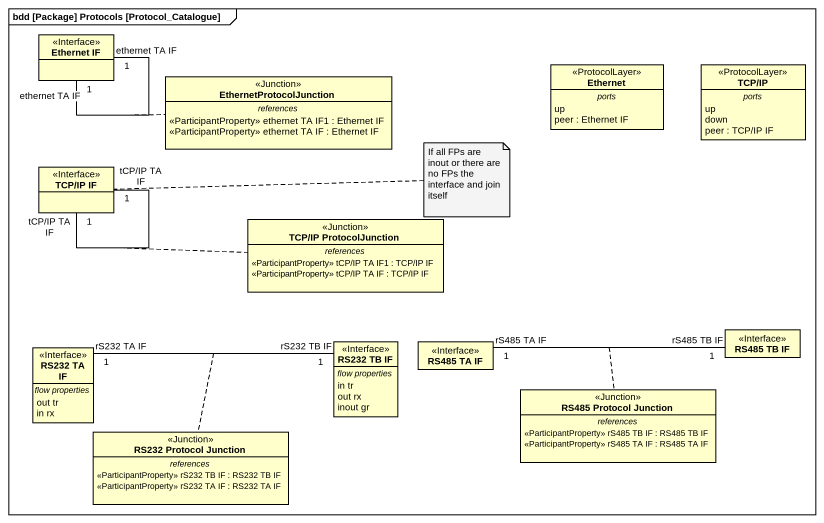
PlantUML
@startuml
mainframe bdd [Package] Protocols [Protocol_Catalogue]
hide circle
hide empty members
class "Ethernet IF" as Ethernet_IF <<Interface>>
class EthernetProtocolJunction <<Junction>> {
  -- references --
  <<ParticipantProperty>> ethernet TA IF1 : Ethernet IF
  <<ParticipantProperty>> ethernet TA IF : Ethernet IF
}
class Ethernet <<ProtocolLayer>> {
  -- ports --
  up
  peer : Ethernet IF
}
class "TCP/IP" as TCP_IP <<ProtocolLayer>> {
  -- ports --
  up
  down
  peer : TCP/IP IF
}
class "TCP/IP IF" as TCP_IP_IF <<Interface>>
class "TCP/IP ProtocolJunction" as TCP_IP_ProtocolJunction <<Junction>> {
  -- references --
  <<ParticipantProperty>> tCP/IP TA IF1 : TCP/IP IF
  <<ParticipantProperty>> tCP/IP TA IF : TCP/IP IF
}
class "RS232 TA IF" as RS232_TA_IF <<Interface>> {
  -- flow properties --
  out tr
  in rx
}
class "RS232 TB IF" as RS232_TB_IF <<Interface>> {
  -- flow properties --
  in tr
  out rx
  inout gr
}
class "RS485 TA IF" as RS485_TA_IF <<Interface>>
class "RS485 TB IF" as RS485_TB_IF <<Interface>>
class "RS485 Protocol Junction" as RS485_Protocol_Junction <<Junction>> {
  -- references --
  <<ParticipantProperty>> rS485 TB IF : RS485 TB IF
  <<ParticipantProperty>> rS485 TA IF : RS485 TA IF
}
class "RS232 Protocol Junction" as RS232_Protocol_Junction <<Junction>> {
  -- references --
  <<ParticipantProperty>> rS232 TB IF : RS232 TB IF
  <<ParticipantProperty>> rS232 TA IF : RS232 TA IF
}
Ethernet_IF "ethernet TA IF\n1" -- "ethernet TA IF\n1" Ethernet_IF
(Ethernet_IF, Ethernet_IF) .. EthernetProtocolJunction
TCP_IP_IF "tCP/IP TA IF\n1" -- "tCP/IP TA IF\n1" TCP_IP_IF
(TCP_IP_IF, TCP_IP_IF) .. TCP_IP_ProtocolJunction
RS232_TA_IF "1\nrS232 TA IF" -right- "1\nrS232 TB IF" RS232_TB_IF
(RS232_TA_IF, RS232_TB_IF) .. RS232_Protocol_Junction
RS485_TA_IF "1\nrS485 TA IF" -right- "1\nrS485 TB IF" RS485_TB_IF
(RS485_TA_IF, RS485_TB_IF) .. RS485_Protocol_Junction
note right of TCP_IP_IF : If all FPs are inout or there are no FPs the interface and join itself
@enduml
